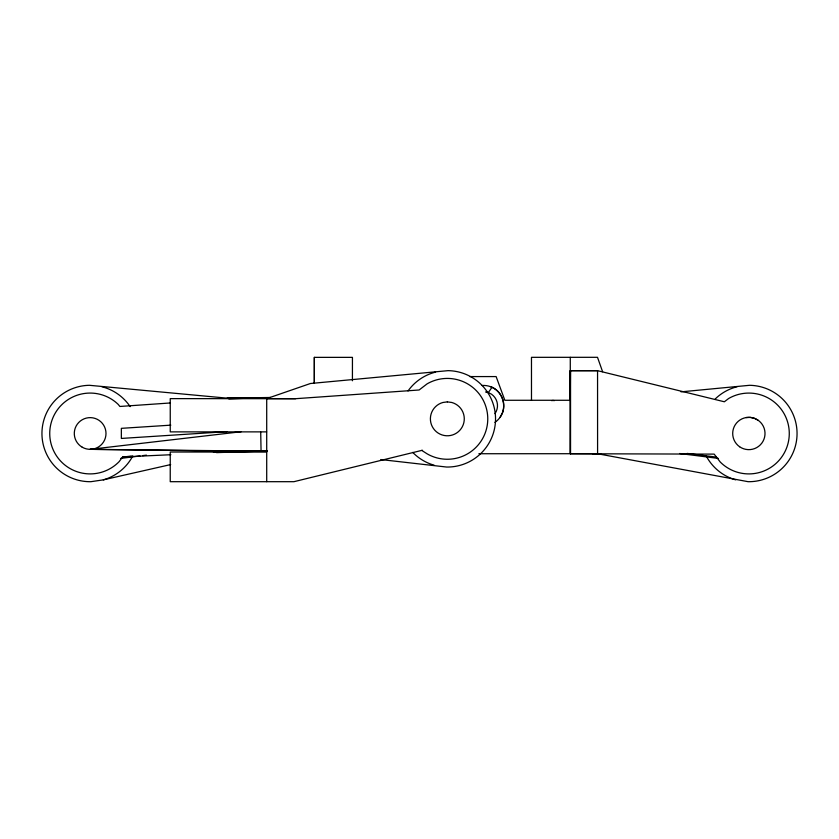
<?xml version="1.0" encoding="UTF-8"?>
<svg xmlns="http://www.w3.org/2000/svg" width="839" height="839" viewBox="0 0 839 839"><rect width="100%" height="100%" fill="white"/><g stroke="black" fill="none" stroke-linecap="round" stroke-linejoin="round"><path stroke-width="1.26" d="M266.708 481.691L266.708 398.609L310.43 383.507L448.078 370.649A48.201 48.201 0 0 1 495.534 419.584A48.201 48.201 0 0 1 446.61 467.04L380.759 459.552M314.342 383.381L314.352 357.362L352.443 357.362L352.422 380.77M570.352 370.67L570.289 453.742L714.178 454.119L720.282 462.069A40.419 40.419 0 0 0 774.837 464.46A40.419 40.419 0 0 0 781.969 410.313A40.419 40.419 0 0 0 728.651 398.494L724.361 401.776L597.557 370.681L570.352 370.67L597.557 370.67L597.588 453.742L748.115 481.691A48.201 48.201 0 0 0 797.05 434.224A48.201 48.201 0 0 0 749.594 385.3L681.037 391.855M570.457 370.67L570.457 453.731L570.457 370.67L570.279 400.276L504.837 400.276L496.122 376.575L469.704 376.575M132.688 455.839L132.247 456.951A48.201 48.201 0 0 1 103.333 479.856L90.885 481.691A48.201 48.201 0 0 1 41.95 434.224A48.201 48.201 0 0 1 89.406 385.3L227.054 398.147L270.326 397.487M494.884 422.395A20.209 20.209 0 0 0 500.128 417.235C507.647 406.884 502.603 390.806 490.479 386.653M500.128 417.235L502.561 412.557A20.209 20.209 0 0 0 482.152 385.489M491.937 387.408L488.329 392.558L485.97 392.033M266.634 398.63L295.601 398.693L419.122 389.988L427.135 383.832A40.419 40.419 0 0 1 487.763 418.839A40.419 40.419 0 0 1 427.135 453.847L421.744 450.407L293.912 481.691L170.233 481.691L170.244 452.011L266.634 452.085M103.333 479.856L170.684 464.575M421.744 450.407L422.51 450.291M234.238 451.508L267.347 450.994L243.866 451.34L90.151 449.337L241.16 431.728M139.987 455.965L120.753 458.398M142.557 455.64L146.426 455.147M122.651 457.119L131.429 456.007M170.453 402.961L119.872 406.464L118.278 404.461A40.419 40.419 0 0 0 61.132 405.352A40.419 40.419 0 0 0 62.013 462.499A40.419 40.419 0 0 0 119.169 461.618L122.641 456.94L170.883 454.728M228.827 398.924L260.247 397.686L227.054 398.147M170.82 425.153L121.351 428.341L121.351 438.44L226.813 431.645M216.514 452.63L261.065 451.13L90.151 449.337M746.049 417.57L750.265 417.392L754.387 418.304L758.131 420.245M234.029 451.497L243.897 451.372M266.634 431.875L170.244 431.875L170.244 398.63L295.611 398.693M213.389 452.001L223.489 452.001M478.88 453.731L597.588 453.71L592.649 453.731M718.247 458.398L679.684 453.511M687.141 453.417L716.349 457.119M706.312 455.839L706.753 456.951A48.201 48.201 0 0 0 735.667 479.856M602.601 371.729L597.504 357.309L531.475 357.33L531.486 400.318M260.709 432.012L261.065 451.13M570.279 357.33L570.279 400.78M314.342 357.351L314.342 383.402M715.3 398.892A48.201 48.201 0 0 1 737.093 386.748M434.162 465.205A48.201 48.201 0 0 1 412.746 452.399M408.037 390.953A48.201 48.201 0 0 1 435.577 372.107M551.695 400.654A5.055 5.055 0 0 1 554.306 400.654M494.979 413.627A13.927 13.927 0 0 0 491.56 394.236L488.329 392.558A13.927 13.927 0 0 0 485.98 391.939M101.907 386.748A48.201 48.201 0 0 1 130.171 406.642M447.344 401.881L442.961 402.468A16.948 16.948 0 0 0 433.459 428.561A16.948 16.948 0 0 0 461.219 428.561A16.948 16.948 0 0 0 451.728 402.468L447.344 401.881M739.589 446.736A16.172 16.172 0 0 0 764.958 434.896A16.172 16.172 0 0 0 742.022 418.839A16.172 16.172 0 0 0 739.589 446.736M82.222 447.208A15.847 15.847 0 0 0 105.997 433.48A15.847 15.847 0 0 0 82.222 419.752A15.847 15.847 0 0 0 82.222 447.208"/></g></svg>
